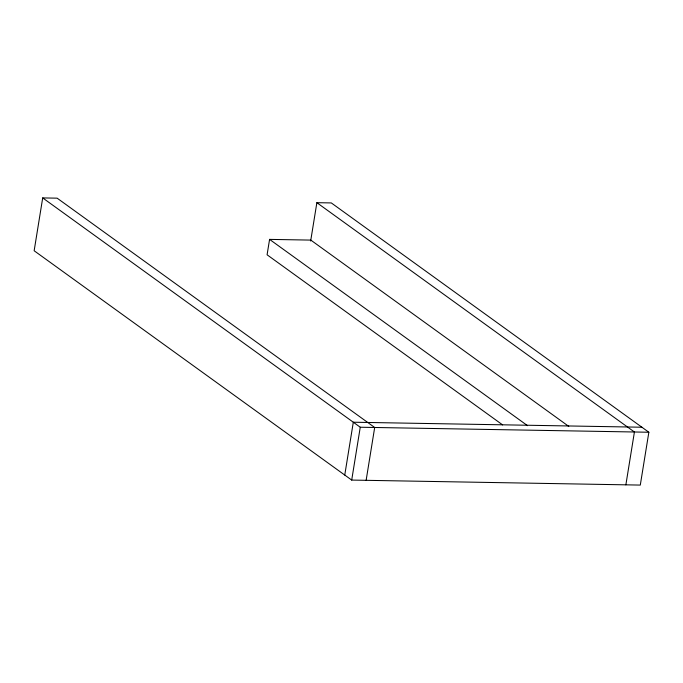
<?xml version="1.0" encoding="UTF-8"?>
<svg xmlns="http://www.w3.org/2000/svg" width="683" height="683" viewBox="0 0 683 683"><rect width="100%" height="100%" fill="white"/><g stroke="black" fill="none" stroke-linecap="round" stroke-linejoin="round"><path stroke-width="1.02" d="M366.131 480.32L374.685 427.49L57.133 198.164L42.705 197.916L34.15 250.755L351.702 480.072L640.295 485.084L648.85 432.245L331.298 202.928L316.869 202.68L310.663 241.005M568.785 426.397L310.808 240.1L269.58 239.383L267.087 254.793L502.628 424.894M344.753 475.052L353.307 422.222L641.9 427.234M351.702 480.072L360.257 427.234L42.705 197.916M625.867 484.836L634.422 431.998L316.869 202.68M360.257 427.234L648.85 432.245M269.58 239.383L527.558 425.68"/></g></svg>
